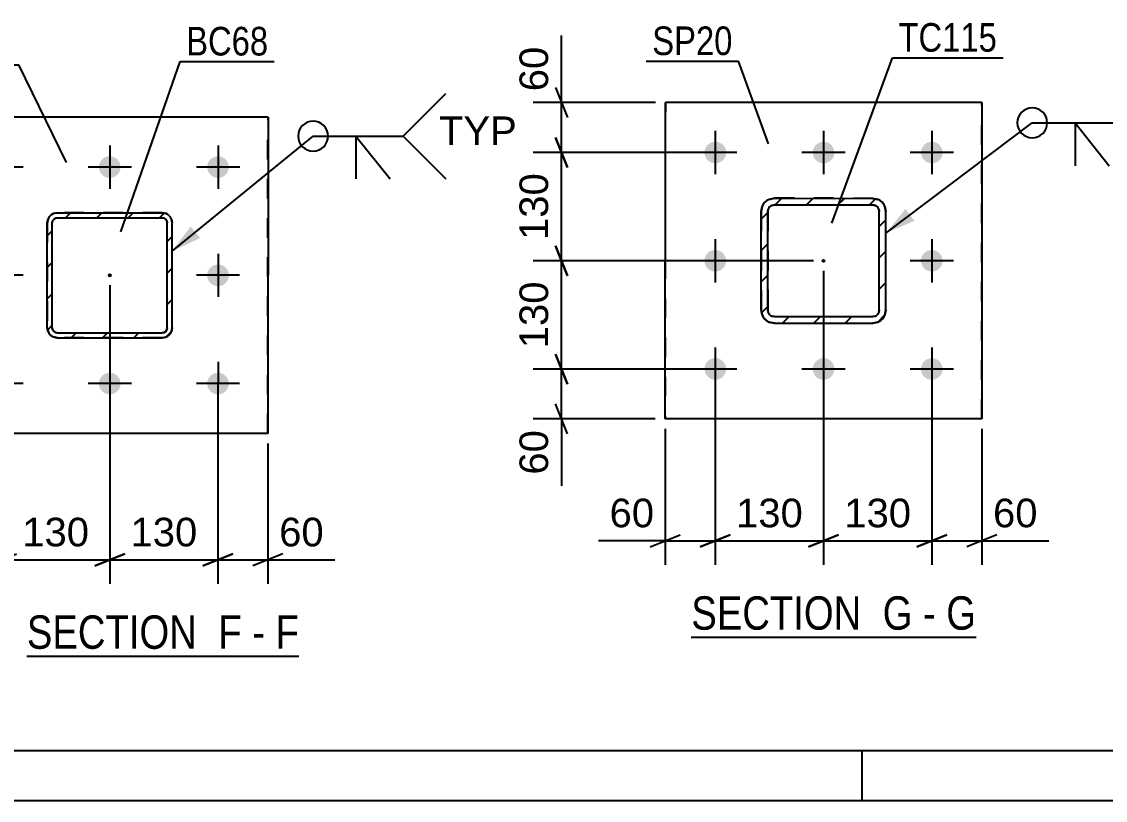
# Model space of a CAD drawing. Header units: millimetres. Extents: x -135 to 706, y -238 to 356.
# Drawn here: x -7.8 to 100.7, y -238.4 to -160.5 of the extents above; entities that cross this region are included whole.
import ezdxf

# ---------------------------------------------------------------- set-up
doc = ezdxf.new("R2010")
doc.units = ezdxf.units.MM
doc.linetypes.add('DXK_LINE_DOT2', pattern=[3.9198, 1.9599, -1.9599])
doc.linetypes.add('DXK_LINE_DOT3', pattern=[5.9187, 2.979, -0.9799, 0.9799, -0.9799])
doc.styles.add('Arial', font='ARIAL.TTF', dxfattribs={"height": 0.2})
doc.styles.add('Arial Narrow', font='ARIALN.TTF', dxfattribs={"height": 0.2})

# ---------------------------------------------------------------- blocks, each defined once
blk = doc.blocks.new('Unknown-284933639-18 - 4274')
at = {"color": 6, "linetype": 'Continuous'}
blk.add_line((-7.25, -223.97), (19.97, -223.97), dxfattribs=at)
at = {"color": 0, "linetype": 'Continuous'}
for points in [[(10.86, -223.22), (10.86, -219.72), (-7.25, -219.72), (-7.25, -223.22)], [(14.25, -223.22), (14.25, -219.72), (11.91, -219.72), (11.91, -223.22)], [(16.58, -223.22), (16.58, -219.72), (15.3, -219.72), (15.3, -223.22)], [(19.97, -223.22), (19.97, -219.72), (17.63, -219.72), (17.63, -223.22)]]:
    blk.add_wipeout(points, dxfattribs=at)
at = {"color": 7, "linetype": 'Continuous', "style": 'Arial Narrow'}
for s, p in [('SECTION ', (-7.25, -223.22)), ('F', (11.91, -223.22)), ('F', (17.63, -223.22)), ('-', (15.3, -223.22))]:
    blk.add_text(s, height=3.34, dxfattribs=at).set_placement(p)
blk = doc.blocks.new('Unknown-284933639-1134')
at = {"color": 5, "linetype": 'Continuous'}
for p, q in [((-129.66, -233.39), (701.34, -233.39)), ((76.34, -238.39), (76.34, -233.39)), ((-134.66, -238.39), (706.34, -238.39))]:
    blk.add_line(p, q, dxfattribs=at)
blk = doc.blocks.new('Unknown-284933639-19 - 4461')
at = {"color": 6, "linetype": 'Continuous'}
blk.add_line((59.24, -222.06), (87.74, -222.06), dxfattribs=at)
at = {"color": 0, "linetype": 'Continuous'}
for points in [[(77.34, -221.31), (77.34, -217.81), (59.24, -217.81), (59.24, -221.31)], [(81.38, -221.31), (81.38, -217.81), (78.39, -217.81), (78.39, -221.31)], [(83.7, -221.31), (83.7, -217.81), (82.43, -217.81), (82.43, -221.31)], [(87.74, -221.31), (87.74, -217.81), (84.75, -217.81), (84.75, -221.31)]]:
    blk.add_wipeout(points, dxfattribs=at)
at = {"color": 7, "linetype": 'Continuous', "style": 'Arial Narrow'}
for s, p in [('SECTION ', (59.24, -221.31)), ('G', (78.39, -221.31)), ('G', (84.75, -221.31)), ('-', (82.43, -221.31))]:
    blk.add_text(s, height=3.34, dxfattribs=at).set_placement(p)
blk = doc.blocks.new('Bolt-284933639-4282 - 4274')
at = {"linetype": 'Continuous'}
for points in [[(-10.87, -175), (-10.85, -174.77), (-10.77, -174.56), (-10.66, -174.36), (-10.5, -174.19), (-10.32, -174.06), (-10.11, -173.97), (-9.89, -173.93), (-9.66, -173.93), (-9.44, -173.98), (-9.24, -174.07), (-9.06, -174.21), (-8.91, -174.38), (-8.79, -174.58), (-8.73, -174.79), (-8.7, -175.02), (-8.73, -175.24), (-8.8, -175.46), (-8.92, -175.65), (-9.07, -175.82), (-9.26, -175.95), (-9.46, -176.04), (-9.69, -176.08), (-9.91, -176.08), (-10.13, -176.03), (-10.34, -175.94), (-10.52, -175.8), (-10.67, -175.63), (-10.78, -175.44), (-10.85, -175.22)], [(-0.04, -175), (-0.01, -174.77), (0.06, -174.56), (0.18, -174.36), (0.33, -174.2), (0.51, -174.06), (0.72, -173.97), (0.94, -173.93), (1.17, -173.93), (1.39, -173.98), (1.6, -174.08), (1.78, -174.21), (1.93, -174.38), (2.04, -174.58), (2.11, -174.79), (2.13, -175.02), (2.1, -175.24), (2.03, -175.46), (1.92, -175.65), (1.76, -175.82), (1.58, -175.95), (1.37, -176.04), (1.15, -176.09), (0.92, -176.08), (0.7, -176.04), (0.49, -175.94), (0.31, -175.81), (0.16, -175.64), (0.05, -175.44), (-0.02, -175.22)], [(10.8, -175), (10.82, -174.77), (10.89, -174.56), (11.01, -174.36), (11.16, -174.2), (11.35, -174.07), (11.55, -173.98), (11.78, -173.93), (12, -173.93), (12.22, -173.98), (12.43, -174.08), (12.61, -174.21), (12.76, -174.38), (12.87, -174.58), (12.94, -174.8), (12.96, -175.02), (12.94, -175.25), (12.86, -175.46), (12.75, -175.66), (12.6, -175.82), (12.41, -175.95), (12.2, -176.04), (11.98, -176.09), (11.75, -176.09), (11.53, -176.04), (11.33, -175.94), (11.15, -175.81), (11, -175.64), (10.88, -175.44), (10.82, -175.22)], [(-10.87, -185.83), (-10.85, -185.6), (-10.78, -185.39), (-10.66, -185.19), (-10.51, -185.03), (-10.32, -184.9), (-10.11, -184.81), (-9.89, -184.76), (-9.67, -184.76), (-9.44, -184.81), (-9.24, -184.91), (-9.06, -185.04), (-8.91, -185.21), (-8.8, -185.41), (-8.73, -185.63), (-8.71, -185.85), (-8.73, -186.08), (-8.8, -186.29), (-8.92, -186.49), (-9.07, -186.65), (-9.26, -186.78), (-9.47, -186.87), (-9.69, -186.92), (-9.91, -186.92), (-10.14, -186.87), (-10.34, -186.77), (-10.52, -186.64), (-10.67, -186.47), (-10.78, -186.27), (-10.85, -186.05)], [(10.79, -185.83), (10.82, -185.61), (10.89, -185.39), (11.01, -185.2), (11.16, -185.03), (11.34, -184.9), (11.55, -184.81), (11.77, -184.77), (12, -184.77), (12.22, -184.82), (12.43, -184.91), (12.61, -185.05), (12.76, -185.22), (12.87, -185.41), (12.94, -185.63), (12.96, -185.85), (12.93, -186.08), (12.86, -186.29), (12.75, -186.49), (12.59, -186.66), (12.41, -186.79), (12.2, -186.88), (11.98, -186.92), (11.75, -186.92), (11.53, -186.87), (11.33, -186.78), (11.14, -186.64), (10.99, -186.47), (10.88, -186.27), (10.81, -186.06)], [(-10.88, -196.66), (-10.85, -196.44), (-10.78, -196.22), (-10.66, -196.03), (-10.51, -195.86), (-10.32, -195.73), (-10.12, -195.64), (-9.89, -195.59), (-9.67, -195.6), (-9.45, -195.65), (-9.24, -195.74), (-9.06, -195.88), (-8.91, -196.05), (-8.8, -196.24), (-8.73, -196.46), (-8.71, -196.68), (-8.73, -196.91), (-8.81, -197.12), (-8.92, -197.32), (-9.08, -197.49), (-9.26, -197.62), (-9.47, -197.71), (-9.69, -197.75), (-9.92, -197.75), (-10.14, -197.7), (-10.34, -197.61), (-10.52, -197.47), (-10.67, -197.3), (-10.79, -197.1), (-10.85, -196.89)], [(-0.04, -196.66), (-0.02, -196.44), (0.06, -196.22), (0.17, -196.03), (0.32, -195.86), (0.51, -195.73), (0.72, -195.64), (0.94, -195.6), (1.17, -195.6), (1.39, -195.65), (1.59, -195.74), (1.77, -195.88), (1.92, -196.05), (2.04, -196.24), (2.1, -196.46), (2.12, -196.69), (2.1, -196.91), (2.03, -197.13), (1.91, -197.32), (1.76, -197.49), (1.57, -197.62), (1.37, -197.71), (1.14, -197.75), (0.92, -197.75), (0.7, -197.7), (0.49, -197.61), (0.31, -197.47), (0.16, -197.3), (0.05, -197.11), (-0.02, -196.89)], [(10.79, -196.67), (10.82, -196.44), (10.89, -196.23), (11, -196.03), (11.16, -195.86), (11.34, -195.73), (11.55, -195.64), (11.77, -195.6), (12, -195.6), (12.22, -195.65), (12.43, -195.74), (12.61, -195.88), (12.76, -196.05), (12.87, -196.25), (12.94, -196.46), (12.96, -196.69), (12.93, -196.91), (12.86, -197.13), (12.74, -197.32), (12.59, -197.49), (12.41, -197.62), (12.2, -197.71), (11.98, -197.76), (11.75, -197.75), (11.53, -197.7), (11.32, -197.61), (11.14, -197.47), (10.99, -197.3), (10.88, -197.11), (10.81, -196.89)]]:
    blk.add_hatch(color=1, dxfattribs=at).paths.add_polyline_path(points)
at = {"color": 1, "linetype": 'Continuous'}
for p, q in [((-9.79, -172.84), (-9.79, -177.17)), ((1.05, -172.84), (1.04, -177.17)), ((11.88, -172.84), (11.88, -177.18)), ((-7.62, -175.01), (-11.95, -175.01)), ((3.21, -175.01), (-1.12, -175.01)), ((14.05, -175.01), (9.71, -175.01)), ((-9.79, -183.67), (-9.79, -188.01)), ((11.88, -183.68), (11.88, -188.01)), ((-7.62, -185.84), (-11.96, -185.84)), ((14.04, -185.84), (9.71, -185.84)), ((-9.79, -194.51), (-9.79, -198.84)), ((1.04, -194.51), (1.04, -198.84)), ((11.88, -194.51), (11.87, -198.84)), ((-7.63, -196.67), (-11.96, -196.67)), ((3.21, -196.68), (-1.13, -196.67)), ((14.04, -196.68), (9.71, -196.68))]:
    blk.add_line(p, q, dxfattribs=at)
blk = doc.blocks.new('Part-284933639-4342 - 4274')
at = {"color": 2, "linetype": 'Continuous'}
for p, q in [((16.88, -170.01), (-14.79, -170.01)), ((-14.79, -201.67), (-14.79, -170.01)), ((16.88, -170.01), (16.87, -201.68)), ((16.88, -170.01), (16.88, -170.01)), ((16.87, -201.68), (-14.79, -201.67)), ((16.87, -201.68), (16.87, -201.68))]:
    blk.add_line(p, q, dxfattribs=at)
at = {"color": 7, "linetype": 'DXK_LINE_DOT2'}
for p, q in [((-14.79, -170.01), (-14.79, -201.67)), ((16.87, -201.68), (16.88, -170.01))]:
    blk.add_line(p, q, dxfattribs=at)
blk = doc.blocks.new('Part-284933639-4334 - 4274')
at = {"linetype": 'Continuous'}
h = blk.add_hatch(dxfattribs=at)
h.set_pattern_fill('', scale=0.7, style=0, pattern_type=0)
h.set_pattern_definition([(45, (6.6753, -192.0165), (-1.57154, 1.57154), [])])
h.paths.add_polyline_path([(6.29, -192.09), (6.68, -192.02), (7, -191.8), (7.22, -191.48), (7.29, -191.09), (7.29, -180.59), (7.22, -180.21), (7, -179.89), (6.68, -179.67), (6.29, -179.59), (-4.21, -179.59), (-4.59, -179.67), (-4.91, -179.88), (-5.13, -180.21), (-5.21, -180.59), (-5.21, -191.09), (-5.13, -191.47), (-4.91, -191.8), (-4.59, -192.01), (-4.21, -192.09)])
h.paths.add_polyline_path([(-4.21, -191.59), (-4.4, -191.55), (-4.56, -191.44), (-4.67, -191.28), (-4.71, -191.09), (-4.71, -180.59), (-4.67, -180.4), (-4.56, -180.24), (-4.4, -180.13), (-4.21, -180.09), (6.29, -180.09), (6.49, -180.13), (6.65, -180.24), (6.76, -180.4), (6.79, -180.59), (6.79, -191.09), (6.75, -191.28), (6.65, -191.45), (6.48, -191.55), (6.29, -191.59)])
blk.add_hatch(color=246, dxfattribs=at).paths.add_polyline_path([(1.04, -185.94, -1), (1.04, -185.74, -1)])
at = {"color": 7, "linetype": 'DXK_LINE_DOT2'}
for p, q in [((-4.59, -179.67), (-4.21, -179.59)), ((6.29, -179.59), (-4.21, -179.59)), ((6.29, -179.59), (6.68, -179.67)), ((-5.21, -180.59), (-5.13, -180.21)), ((-5.21, -180.59), (-5.21, -191.09)), ((-5.13, -180.21), (-5.13, -180.21)), ((-4.67, -180.4), (-4.71, -180.59)), ((-4.71, -191.09), (-4.71, -180.59)), ((-4.56, -180.24), (-4.67, -180.4)), ((-4.4, -180.13), (-4.56, -180.24)), ((-4.21, -180.09), (-4.4, -180.13)), ((-4.21, -180.09), (6.29, -180.09)), ((6.49, -180.13), (6.29, -180.09)), ((6.65, -180.24), (6.49, -180.13)), ((6.76, -180.4), (6.65, -180.24)), ((6.79, -180.59), (6.76, -180.4)), ((6.79, -191.09), (6.79, -180.59)), ((7.22, -180.21), (7.29, -180.59)), ((7.29, -191.09), (7.29, -180.59)), ((-5.13, -191.47), (-5.21, -191.09)), ((-5.21, -191.09), (-5.21, -191.09)), ((-4.71, -191.09), (-4.67, -191.28)), ((-4.67, -191.28), (-4.56, -191.44)), ((-4.56, -191.44), (-4.4, -191.55)), ((-4.4, -191.55), (-4.21, -191.59)), ((-4.21, -191.59), (6.29, -191.59)), ((6.29, -191.59), (6.48, -191.55)), ((6.48, -191.55), (6.65, -191.45)), ((6.65, -191.45), (6.75, -191.28)), ((6.75, -191.28), (6.79, -191.09)), ((7.29, -191.09), (7.22, -191.48)), ((-4.21, -192.09), (-4.59, -192.01)), ((6.29, -192.09), (-4.21, -192.09)), ((6.67, -192.02), (6.29, -192.09))]:
    blk.add_line(p, q, dxfattribs=at)
at = {"color": 2, "linetype": 'Continuous'}
for p, q in [((-4.21, -179.59), (-4.59, -179.67)), ((-4.21, -179.59), (-4.21, -179.59)), ((-4.21, -179.59), (6.29, -179.59)), ((6.29, -179.59), (6.29, -179.59)), ((6.68, -179.67), (6.29, -179.59)), ((-5.13, -180.21), (-5.21, -180.59)), ((-5.21, -180.59), (-5.21, -180.59)), ((-5.21, -191.09), (-5.21, -180.59)), ((-4.71, -180.59), (-4.67, -180.4)), ((-4.71, -180.59), (-4.71, -180.59)), ((-4.71, -191.09), (-4.71, -180.59)), ((-4.67, -180.4), (-4.56, -180.24)), ((-4.56, -180.24), (-4.4, -180.13)), ((-4.4, -180.13), (-4.21, -180.09)), ((-4.21, -180.09), (-4.21, -180.09)), ((-4.21, -180.09), (6.29, -180.09)), ((6.29, -180.09), (6.29, -180.09)), ((6.29, -180.09), (6.49, -180.13)), ((6.49, -180.13), (6.65, -180.24)), ((6.65, -180.24), (6.76, -180.4)), ((6.76, -180.4), (6.79, -180.59)), ((6.79, -180.59), (6.79, -180.59)), ((6.79, -191.09), (6.79, -180.59)), ((7.29, -180.59), (7.22, -180.21)), ((7.29, -180.59), (7.29, -180.59)), ((7.29, -191.09), (7.29, -180.59)), ((-5.21, -191.09), (-5.21, -191.09)), ((-5.21, -191.09), (-5.13, -191.47)), ((-4.71, -191.09), (-4.71, -191.09)), ((-4.67, -191.28), (-4.71, -191.09)), ((-4.56, -191.44), (-4.67, -191.28)), ((-4.4, -191.55), (-4.56, -191.44)), ((-4.21, -191.59), (-4.4, -191.55)), ((-4.21, -191.59), (-4.21, -191.59)), ((-4.21, -191.59), (6.29, -191.59)), ((6.48, -191.55), (6.29, -191.59)), ((6.29, -191.59), (6.29, -191.59)), ((6.65, -191.45), (6.48, -191.55)), ((6.75, -191.28), (6.65, -191.45)), ((6.79, -191.09), (6.75, -191.28)), ((6.79, -191.09), (6.79, -191.09)), ((7.22, -191.48), (7.29, -191.09)), ((7.29, -191.09), (7.29, -191.09)), ((-4.59, -192.01), (-4.21, -192.09)), ((-4.21, -192.09), (-4.21, -192.09)), ((-4.21, -192.09), (6.29, -192.09)), ((6.29, -192.09), (6.68, -192.02)), ((6.29, -192.09), (6.29, -192.09))]:
    blk.add_line(p, q, dxfattribs=at)
at = {"color": 7, "linetype": 'DXK_LINE_DOT3'}
blk.add_line((1.04, -185.84), (1.04, -185.84), dxfattribs=at)
at = {"color": 246, "linetype": 'DXK_LINE_DOT2'}
blk.add_line((1.04, -185.84), (1.04, -185.84), dxfattribs=at)
at = {"color": 246, "linetype": 'Continuous'}
blk.add_circle((1.04, -185.84), 0.1, dxfattribs=at)
at = {"color": 7, "linetype": 'DXK_LINE_DOT2'}
for centre, start, end in [((-4.21, -180.59), 112.49, 157.49), ((6.29, -180.59), 22.49, 67.49), ((-4.21, -191.09), 202.49, 247.49), ((6.29, -191.09), 292.49, 337.49)]:
    blk.add_arc(centre, 1, start, end, dxfattribs=at)
at = {"color": 2, "linetype": 'Continuous'}
for centre, start, end in [((-4.21, -180.59), 112.49, 157.49), ((6.29, -180.59), 22.49, 67.49), ((-4.21, -191.09), 202.49, 247.49), ((6.29, -191.09), 292.49, 337.49)]:
    blk.add_arc(centre, 1, start, end, dxfattribs=at)
blk = doc.blocks.new('Part-284933639-4520 - 4461')
at = {"color": 2, "linetype": 'Continuous'}
for p, q in [((56.63, -200.22), (56.64, -168.55)), ((88.31, -168.55), (56.64, -168.55)), ((56.64, -168.55), (56.64, -168.55)), ((88.31, -168.55), (88.3, -200.22)), ((88.31, -168.55), (88.31, -168.55)), ((88.3, -200.22), (56.63, -200.22)), ((56.63, -200.22), (56.63, -200.22)), ((88.3, -200.22), (88.3, -200.22))]:
    blk.add_line(p, q, dxfattribs=at)
at = {"color": 7, "linetype": 'DXK_LINE_DOT2'}
for p, q in [((56.64, -168.55), (56.63, -200.22)), ((88.31, -168.55), (56.64, -168.55)), ((88.3, -200.22), (88.31, -168.55)), ((88.3, -200.22), (56.63, -200.22))]:
    blk.add_line(p, q, dxfattribs=at)
blk = doc.blocks.new('Bolt-284933639-4472 - 4461')
at = {"linetype": 'Continuous'}
for points in [[(61.06, -172.64), (61.26, -172.54), (61.48, -172.48), (61.7, -172.47), (61.93, -172.51), (62.14, -172.59), (62.33, -172.71), (62.49, -172.87), (62.61, -173.07), (62.69, -173.28), (62.72, -173.5), (62.71, -173.73), (62.65, -173.95), (62.54, -174.15), (62.4, -174.32), (62.22, -174.46), (62.02, -174.56), (61.8, -174.62), (61.57, -174.63), (61.35, -174.59), (61.14, -174.51), (60.95, -174.39), (60.79, -174.22), (60.67, -174.03), (60.59, -173.82), (60.56, -173.6), (60.57, -173.37), (60.63, -173.15), (60.73, -172.95), (60.88, -172.78)], [(71.89, -172.64), (72.09, -172.54), (72.31, -172.48), (72.54, -172.47), (72.76, -172.51), (72.97, -172.59), (73.16, -172.71), (73.32, -172.88), (73.44, -173.07), (73.52, -173.28), (73.55, -173.5), (73.54, -173.73), (73.48, -173.95), (73.38, -174.15), (73.23, -174.32), (73.05, -174.46), (72.85, -174.57), (72.63, -174.62), (72.41, -174.63), (72.18, -174.6), (71.97, -174.51), (71.78, -174.39), (71.62, -174.23), (71.5, -174.04), (71.42, -173.82), (71.39, -173.6), (71.4, -173.37), (71.46, -173.16), (71.57, -172.95), (71.71, -172.78)], [(82.72, -172.64), (82.92, -172.54), (83.14, -172.48), (83.37, -172.47), (83.59, -172.51), (83.8, -172.59), (83.99, -172.72), (84.15, -172.88), (84.27, -173.07), (84.35, -173.28), (84.39, -173.5), (84.37, -173.73), (84.31, -173.95), (84.21, -174.15), (84.07, -174.33), (83.89, -174.47), (83.69, -174.57), (83.47, -174.62), (83.24, -174.63), (83.02, -174.6), (82.81, -174.51), (82.62, -174.39), (82.46, -174.23), (82.34, -174.04), (82.26, -173.83), (82.22, -173.6), (82.24, -173.38), (82.3, -173.16), (82.4, -172.96), (82.55, -172.78)], [(61.05, -183.47), (61.26, -183.37), (61.48, -183.31), (61.7, -183.3), (61.93, -183.34), (62.14, -183.42), (62.32, -183.55), (62.48, -183.71), (62.61, -183.9), (62.69, -184.11), (62.72, -184.33), (62.71, -184.56), (62.65, -184.78), (62.54, -184.98), (62.4, -185.15), (62.22, -185.3), (62.02, -185.4), (61.8, -185.45), (61.57, -185.46), (61.35, -185.43), (61.14, -185.34), (60.95, -185.22), (60.79, -185.06), (60.67, -184.87), (60.59, -184.66), (60.55, -184.43), (60.57, -184.21), (60.63, -183.99), (60.73, -183.79), (60.88, -183.61)], [(82.72, -183.47), (82.92, -183.37), (83.14, -183.32), (83.37, -183.31), (83.59, -183.34), (83.8, -183.43), (83.99, -183.55), (84.15, -183.71), (84.27, -183.9), (84.35, -184.11), (84.39, -184.34), (84.37, -184.56), (84.31, -184.78), (84.21, -184.98), (84.06, -185.16), (83.89, -185.3), (83.68, -185.4), (83.46, -185.46), (83.24, -185.47), (83.01, -185.43), (82.8, -185.35), (82.62, -185.22), (82.46, -185.06), (82.33, -184.87), (82.25, -184.66), (82.22, -184.44), (82.23, -184.21), (82.29, -183.99), (82.4, -183.79), (82.54, -183.61)], [(61.05, -194.3), (61.25, -194.2), (61.47, -194.14), (61.7, -194.13), (61.92, -194.17), (62.13, -194.25), (62.32, -194.38), (62.48, -194.54), (62.6, -194.73), (62.68, -194.94), (62.72, -195.17), (62.7, -195.39), (62.64, -195.61), (62.54, -195.81), (62.39, -195.99), (62.22, -196.13), (62.02, -196.23), (61.8, -196.29), (61.57, -196.3), (61.35, -196.26), (61.14, -196.18), (60.95, -196.05), (60.79, -195.89), (60.67, -195.7), (60.59, -195.49), (60.55, -195.26), (60.57, -195.04), (60.63, -194.82), (60.73, -194.62), (60.87, -194.44)], [(71.89, -194.3), (72.09, -194.2), (72.31, -194.15), (72.53, -194.14), (72.76, -194.17), (72.97, -194.26), (73.16, -194.38), (73.32, -194.54), (73.44, -194.73), (73.52, -194.95), (73.55, -195.17), (73.54, -195.4), (73.48, -195.61), (73.37, -195.82), (73.23, -195.99), (73.05, -196.13), (72.85, -196.23), (72.63, -196.29), (72.4, -196.3), (72.18, -196.26), (71.97, -196.18), (71.78, -196.05), (71.62, -195.89), (71.5, -195.7), (71.42, -195.49), (71.39, -195.27), (71.4, -195.04), (71.46, -194.82), (71.56, -194.62), (71.71, -194.45)], [(82.72, -194.31), (82.92, -194.21), (83.14, -194.15), (83.37, -194.14), (83.59, -194.18), (83.8, -194.26), (83.99, -194.38), (84.15, -194.54), (84.27, -194.74), (84.35, -194.95), (84.38, -195.17), (84.37, -195.4), (84.31, -195.62), (84.21, -195.82), (84.06, -195.99), (83.88, -196.13), (83.68, -196.23), (83.46, -196.29), (83.24, -196.3), (83.01, -196.26), (82.8, -196.18), (82.61, -196.06), (82.45, -195.9), (82.33, -195.7), (82.25, -195.49), (82.22, -195.27), (82.23, -195.04), (82.29, -194.82), (82.4, -194.62), (82.54, -194.45)]]:
    blk.add_hatch(color=1, dxfattribs=at).paths.add_polyline_path(points)
at = {"color": 1, "linetype": 'Continuous'}
for p, q in [((61.64, -171.38), (61.64, -175.72)), ((72.47, -171.38), (72.47, -175.72)), ((83.31, -171.39), (83.3, -175.72)), ((63.81, -173.55), (59.47, -173.55)), ((74.64, -173.55), (70.31, -173.55)), ((85.47, -173.55), (81.14, -173.55)), ((61.64, -182.22), (61.64, -186.55)), ((83.3, -182.22), (83.3, -186.55)), ((63.8, -184.38), (59.47, -184.38)), ((85.47, -184.39), (81.14, -184.39)), ((61.64, -193.05), (61.63, -197.38)), ((72.47, -193.05), (72.47, -197.38)), ((83.3, -193.05), (83.3, -197.39)), ((63.8, -195.22), (59.47, -195.22)), ((74.63, -195.22), (70.3, -195.22)), ((85.47, -195.22), (81.13, -195.22))]:
    blk.add_line(p, q, dxfattribs=at)
blk = doc.blocks.new('Part-284933639-4526 - 4461')
at = {"linetype": 'Continuous'}
h = blk.add_hatch(dxfattribs=at)
h.set_pattern_fill('', scale=0.7, style=0, pattern_type=0)
h.set_pattern_definition([(45, (77.8962, -190.5347), (-1.57154, 1.57154), [])])
h.paths.add_polyline_path([(77.39, -190.64), (77.9, -190.53), (78.33, -190.25), (78.62, -189.81), (78.72, -189.3), (78.72, -179.47), (78.62, -178.96), (78.33, -178.53), (77.9, -178.24), (77.39, -178.14), (67.55, -178.13), (67.04, -178.24), (66.61, -178.52), (66.32, -178.96), (66.22, -179.47), (66.22, -189.3), (66.32, -189.81), (66.61, -190.24), (67.04, -190.53), (67.55, -190.63)])
h.paths.add_polyline_path([(67.55, -189.97), (67.3, -189.92), (67.08, -189.77), (66.94, -189.56), (66.89, -189.3), (66.89, -179.47), (66.94, -179.21), (67.08, -179), (67.3, -178.85), (67.55, -178.8), (77.39, -178.8), (77.64, -178.85), (77.86, -179), (78, -179.21), (78.05, -179.47), (78.05, -189.3), (78, -189.56), (77.86, -189.77), (77.64, -189.92), (77.39, -189.97)])
blk.add_hatch(color=246, dxfattribs=at).paths.add_polyline_path([(72.47, -184.48, -1), (72.47, -184.28, -1)])
at = {"color": 7, "linetype": 'DXK_LINE_DOT2'}
for p, q in [((67.04, -178.24), (67.55, -178.13)), ((67.55, -178.8), (67.3, -178.85)), ((77.39, -178.14), (67.55, -178.13)), ((67.55, -178.13), (67.55, -178.13)), ((67.55, -178.8), (77.39, -178.8)), ((67.55, -178.8), (67.55, -178.8)), ((77.39, -178.14), (77.9, -178.24)), ((77.64, -178.85), (77.39, -178.8)), ((66.22, -179.47), (66.32, -178.96)), ((66.22, -179.47), (66.22, -189.3)), ((66.32, -178.96), (66.32, -178.96)), ((66.94, -179.21), (66.89, -179.47)), ((66.89, -179.47), (66.89, -189.3)), ((66.94, -179.21), (66.94, -179.21)), ((78.05, -179.47), (78, -179.21)), ((78.05, -189.3), (78.05, -179.47)), ((78.62, -178.96), (78.72, -179.47)), ((78.72, -189.3), (78.72, -179.47)), ((66.32, -189.81), (66.22, -189.3)), ((66.89, -189.3), (66.94, -189.56)), ((78, -189.56), (78.05, -189.3)), ((78.72, -189.3), (78.62, -189.81)), ((67.55, -190.63), (67.04, -190.53)), ((67.3, -189.92), (67.55, -189.97)), ((67.55, -189.97), (77.39, -189.97)), ((67.55, -190.63), (77.39, -190.64)), ((77.39, -189.97), (77.64, -189.92)), ((77.9, -190.53), (77.39, -190.64))]:
    blk.add_line(p, q, dxfattribs=at)
at = {"color": 2, "linetype": 'Continuous'}
for p, q in [((67.55, -178.13), (67.04, -178.24)), ((67.3, -178.85), (67.55, -178.8)), ((67.55, -178.13), (67.55, -178.13)), ((67.55, -178.13), (77.39, -178.14)), ((67.55, -178.8), (67.55, -178.8)), ((67.55, -178.8), (77.39, -178.8)), ((77.39, -178.14), (77.39, -178.14)), ((77.9, -178.24), (77.39, -178.14)), ((77.39, -178.8), (77.39, -178.8)), ((77.39, -178.8), (77.64, -178.85)), ((66.32, -178.96), (66.22, -179.47)), ((66.22, -179.47), (66.22, -179.47)), ((66.22, -189.3), (66.22, -179.47)), ((66.32, -178.96), (66.32, -178.96)), ((66.89, -179.47), (66.94, -179.21)), ((66.89, -179.47), (66.89, -179.47)), ((66.89, -189.3), (66.89, -179.47)), ((78, -179.21), (78.05, -179.47)), ((78.05, -179.47), (78.05, -179.47)), ((78.05, -189.3), (78.05, -179.47)), ((78.72, -179.47), (78.62, -178.96)), ((78.72, -179.47), (78.72, -179.47)), ((78.72, -189.3), (78.72, -179.47)), ((66.22, -189.3), (66.22, -189.3)), ((66.22, -189.3), (66.32, -189.81)), ((66.89, -189.3), (66.89, -189.3)), ((66.94, -189.56), (66.89, -189.3)), ((78.05, -189.3), (78, -189.56)), ((78, -189.56), (78, -189.56)), ((78.05, -189.3), (78.05, -189.3)), ((78.62, -189.81), (78.72, -189.3)), ((78.72, -189.3), (78.72, -189.3)), ((67.04, -190.53), (67.55, -190.63)), ((67.55, -189.97), (67.3, -189.92)), ((67.55, -189.97), (67.55, -189.97)), ((67.55, -189.97), (77.39, -189.97)), ((67.55, -190.63), (67.55, -190.63)), ((67.55, -190.63), (77.39, -190.64)), ((77.64, -189.92), (77.39, -189.97)), ((77.39, -189.97), (77.39, -189.97)), ((77.39, -190.64), (77.9, -190.53)), ((77.39, -190.64), (77.39, -190.64))]:
    blk.add_line(p, q, dxfattribs=at)
at = {"color": 7, "linetype": 'DXK_LINE_DOT3'}
blk.add_line((72.47, -184.38), (72.47, -184.39), dxfattribs=at)
at = {"color": 246, "linetype": 'DXK_LINE_DOT2'}
blk.add_line((72.47, -184.38), (72.47, -184.39), dxfattribs=at)
at = {"color": 246, "linetype": 'Continuous'}
blk.add_circle((72.47, -184.38), 0.1, dxfattribs=at)
at = {"color": 2, "linetype": 'Continuous'}
for centre, radius, start, end in [((67.55, -179.47), 1.33, 112.49, 157.49), ((67.55, -179.47), 0.667, 112.49, 157.49), ((77.39, -179.47), 0.667, 22.49, 67.49), ((77.39, -179.47), 1.33, 22.49, 67.49), ((67.55, -189.3), 0.667, 202.49, 247.49), ((77.39, -189.3), 0.667, 292.49, 337.49), ((67.55, -189.3), 1.33, 202.49, 247.49), ((77.39, -189.3), 1.33, 292.49, 337.49)]:
    blk.add_arc(centre, radius, start, end, dxfattribs=at)
at = {"color": 7, "linetype": 'DXK_LINE_DOT2'}
for centre, radius, start, end in [((77.39, -179.47), 0.667, 22.49, 67.49), ((77.39, -179.47), 1.33, 22.49, 67.49), ((67.55, -189.3), 0.667, 202.49, 247.49), ((77.39, -189.3), 0.667, 292.49, 337.49), ((67.55, -189.3), 1.33, 202.49, 247.49), ((77.39, -189.3), 1.33, 292.49, 337.49)]:
    blk.add_arc(centre, radius, start, end, dxfattribs=at)
blk = doc.blocks.new('StraightDimension-284933639-16524 - 4274')
at = {"color": 7, "linetype": 'Continuous'}
for p, q in [((11.87, -197.68), (11.87, -216.72)), ((16.87, -202.68), (16.87, -216.72)), ((10.37, -214.92), (13.37, -213.72)), ((11.87, -214.32), (16.87, -214.32)), ((18.37, -213.72), (15.37, -214.92)), ((16.87, -214.32), (23.57, -214.32)), ((16.87, -214.32), (23.57, -214.32))]:
    blk.add_line(p, q, dxfattribs=at)
at = {"color": 0}
blk.add_wipeout([(23.05, -213.57), (23.05, -209.37), (17.4, -209.37), (17.4, -213.57)], dxfattribs=at)
at = {"color": 3, "style": 'Arial'}
blk.add_text('60', height=2.865, dxfattribs=at).set_placement((18, -212.97))
blk = doc.blocks.new('StraightDimension-284933639-16525 - 4274')
at = {"color": 7, "linetype": 'Continuous'}
for p, q in [((1.04, -186.84), (1.04, -216.72)), ((11.87, -197.68), (11.87, -216.72)), ((-0.46, -214.92), (2.54, -213.72)), ((1.04, -214.32), (11.87, -214.32)), ((13.37, -213.72), (10.37, -214.92))]:
    blk.add_line(p, q, dxfattribs=at)
at = {"color": 0}
blk.add_wipeout([(10.39, -213.57), (10.39, -209.37), (2.52, -209.37), (2.52, -213.57)], dxfattribs=at)
at = {"color": 3, "style": 'Arial'}
blk.add_text('130', height=2.865, dxfattribs=at).set_placement((3.12, -212.97))
blk = doc.blocks.new('StraightDimension-284933639-16526 - 4274')
at = {"color": 7, "linetype": 'Continuous'}
for p, q in [((1.04, -186.84), (1.04, -216.72)), ((-9.79, -197.67), (-9.79, -216.72)), ((-11.29, -214.92), (-8.29, -213.72)), ((-9.79, -214.32), (1.04, -214.32)), ((2.54, -213.72), (-0.46, -214.92))]:
    blk.add_line(p, q, dxfattribs=at)
at = {"color": 0}
blk.add_wipeout([(-0.44, -213.57), (-0.44, -209.37), (-8.31, -209.37), (-8.31, -213.57)], dxfattribs=at)
at = {"color": 3, "style": 'Arial'}
blk.add_text('130', height=2.865, dxfattribs=at).set_placement((-7.71, -212.97))
blk = doc.blocks.new('StraightDimension-284933639-4618 - 4461')
at = {"color": 7, "linetype": 'Continuous'}
for p, q in [((72.47, -185.38), (72.47, -214.81)), ((83.3, -196.22), (83.3, -214.81)), ((70.97, -213.01), (73.97, -211.81)), ((72.47, -212.41), (83.3, -212.41)), ((84.8, -211.81), (81.8, -213.01))]:
    blk.add_line(p, q, dxfattribs=at)
at = {"color": 0}
blk.add_wipeout([(81.82, -211.66), (81.82, -207.46), (73.95, -207.46), (73.95, -211.66)], dxfattribs=at)
at = {"color": 3, "style": 'Arial'}
blk.add_text('130', height=2.865, dxfattribs=at).set_placement((74.55, -211.06))
blk = doc.blocks.new('StraightDimension-284933639-4569 - 4461')
at = {"color": 7, "linetype": 'Continuous'}
for p, q in [((46.26, -168.55), (46.26, -161.85)), ((46.26, -168.55), (46.26, -161.85)), ((45.66, -167.05), (46.86, -170.05)), ((55.64, -168.55), (43.41, -168.55)), ((46.26, -173.55), (46.26, -168.55)), ((46.86, -175.05), (45.66, -172.05)), ((60.64, -173.55), (43.41, -173.55))]:
    blk.add_line(p, q, dxfattribs=at)
at = {"color": 0}
blk.add_wipeout([(45.51, -162.38), (41.31, -162.38), (41.31, -168.02), (45.51, -168.02)], dxfattribs=at)
at = {"color": 3, "style": 'Arial'}
blk.add_text('60', height=2.865, rotation=90.0002, dxfattribs=at).set_placement((44.91, -167.42))
blk = doc.blocks.new('StraightDimension-284933639-4579 - 4461')
at = {"color": 7, "linetype": 'Continuous'}
for p, q in [((45.66, -172.05), (46.86, -175.05)), ((60.64, -173.55), (43.41, -173.55)), ((46.26, -184.39), (46.26, -173.55)), ((46.86, -185.89), (45.66, -182.89)), ((71.47, -184.39), (43.41, -184.39))]:
    blk.add_line(p, q, dxfattribs=at)
at = {"color": 0}
blk.add_wipeout([(45.51, -175.03), (41.31, -175.03), (41.31, -182.9), (45.51, -182.9)], dxfattribs=at)
at = {"color": 3, "style": 'Arial'}
blk.add_text('130', height=2.865, rotation=90.0002, dxfattribs=at).set_placement((44.91, -182.3))
blk = doc.blocks.new('StraightDimension-284933639-4588 - 4461')
at = {"color": 7, "linetype": 'Continuous'}
for p, q in [((45.66, -182.89), (46.86, -185.89)), ((71.47, -184.39), (43.41, -184.39)), ((46.26, -195.22), (46.26, -184.39)), ((46.86, -196.72), (45.66, -193.72)), ((60.63, -195.22), (43.41, -195.22))]:
    blk.add_line(p, q, dxfattribs=at)
at = {"color": 0}
blk.add_wipeout([(45.51, -185.87), (41.31, -185.87), (41.31, -193.74), (45.51, -193.74)], dxfattribs=at)
at = {"color": 3, "style": 'Arial'}
blk.add_text('130', height=2.865, rotation=90.0002, dxfattribs=at).set_placement((44.91, -193.14))
blk = doc.blocks.new('StraightDimension-284933639-4597 - 4461')
at = {"color": 7, "linetype": 'Continuous'}
for p, q in [((45.66, -193.72), (46.86, -196.72)), ((60.63, -195.22), (43.41, -195.22)), ((46.26, -200.22), (46.26, -195.22)), ((46.86, -201.72), (45.66, -198.72)), ((55.63, -200.22), (43.41, -200.22)), ((46.26, -200.22), (46.26, -206.91)), ((46.26, -200.22), (46.26, -206.91))]:
    blk.add_line(p, q, dxfattribs=at)
at = {"color": 0}
blk.add_wipeout([(45.51, -200.74), (41.31, -200.74), (41.31, -206.39), (45.51, -206.39)], dxfattribs=at)
at = {"color": 3, "style": 'Arial'}
blk.add_text('60', height=2.865, rotation=90.0002, dxfattribs=at).set_placement((44.91, -205.79))
blk = doc.blocks.new('StraightDimension-284933639-4608 - 4461')
at = {"color": 7, "linetype": 'Continuous'}
for p, q in [((83.3, -196.22), (83.3, -214.81)), ((88.3, -201.22), (88.3, -214.81)), ((81.8, -213.01), (84.8, -211.81)), ((83.3, -212.41), (88.3, -212.41)), ((89.8, -211.81), (86.8, -213.01)), ((88.3, -212.41), (95, -212.41)), ((88.3, -212.41), (95, -212.41))]:
    blk.add_line(p, q, dxfattribs=at)
at = {"color": 0}
blk.add_wipeout([(94.47, -211.66), (94.47, -207.46), (88.83, -207.46), (88.83, -211.66)], dxfattribs=at)
at = {"color": 3, "style": 'Arial'}
blk.add_text('60', height=2.865, dxfattribs=at).set_placement((89.43, -211.06))
blk = doc.blocks.new('StraightDimension-284933639-4626 - 4461')
at = {"color": 7, "linetype": 'Continuous'}
for p, q in [((72.47, -185.38), (72.47, -214.81)), ((61.63, -196.22), (61.63, -214.81)), ((60.13, -213.01), (63.13, -211.81)), ((61.63, -212.41), (72.47, -212.41)), ((73.97, -211.81), (70.97, -213.01))]:
    blk.add_line(p, q, dxfattribs=at)
at = {"color": 0}
blk.add_wipeout([(70.99, -211.66), (70.99, -207.46), (63.12, -207.46), (63.12, -211.66)], dxfattribs=at)
at = {"color": 3, "style": 'Arial'}
blk.add_text('130', height=2.865, dxfattribs=at).set_placement((63.72, -211.06))
blk = doc.blocks.new('StraightDimension-284933639-4634 - 4461')
at = {"color": 7, "linetype": 'Continuous'}
for p, q in [((61.63, -196.22), (61.63, -214.81)), ((56.63, -201.22), (56.63, -214.81)), ((56.63, -212.41), (49.94, -212.41)), ((56.63, -212.41), (49.94, -212.41)), ((55.13, -213.01), (58.13, -211.81)), ((56.63, -212.41), (61.63, -212.41)), ((63.13, -211.81), (60.13, -213.01))]:
    blk.add_line(p, q, dxfattribs=at)
at = {"color": 0}
blk.add_wipeout([(56.11, -211.66), (56.11, -207.46), (50.46, -207.46), (50.46, -211.66)], dxfattribs=at)
at = {"color": 3, "style": 'Arial'}
blk.add_text('60', height=2.865, dxfattribs=at).set_placement((51.06, -211.06))
blk = doc.blocks.new('Mark-284933639-4338 - 4274')
at = {"color": 30, "linetype": 'Continuous'}
for p in [(-17.28, -164.79), (-3.28, -174.56)]:
    blk.add_line(p, (-8.04, -164.79), dxfattribs=at)
at = {"color": 0}
blk.add_wipeout([(-8.64, -164.19), (-8.64, -161.19), (-16.68, -161.19), (-16.68, -164.19)], dxfattribs=at)
blk.add_wipeout([(-8.64, -164.19), (-8.64, -161.19), (-16.68, -161.19), (-16.68, -164.19)], dxfattribs=at)
at = {"color": 3, "style": 'Arial Narrow'}
blk.add_text('SP20', height=2.863, dxfattribs=at).set_placement((-16.68, -164.19))
blk = doc.blocks.new('Mark-284933639-4330 - 4274')
at = {"color": 30, "linetype": 'Continuous'}
for p, q in [((2.14, -181.48), (8.09, -164.44)), ((8.09, -164.44), (17.51, -164.44))]:
    blk.add_line(p, q, dxfattribs=at)
at = {"color": 0}
blk.add_wipeout([(16.91, -163.84), (16.91, -160.84), (8.69, -160.84), (8.69, -163.84)], dxfattribs=at)
blk.add_wipeout([(16.91, -163.84), (16.91, -160.84), (8.69, -160.84), (8.69, -163.84)], dxfattribs=at)
at = {"color": 3, "style": 'Arial Narrow'}
blk.add_text('BC68', height=2.863, dxfattribs=at).set_placement((8.69, -163.84))
blk = doc.blocks.new('WeldMark-284933639-4447 - 4274')
at = {"linetype": 'Continuous'}
blk.add_hatch(color=30, dxfattribs=at).paths.add_polyline_path([(10.09, -182.11), (7.29, -183.42), (9.14, -180.95)])
at = {"color": 30, "linetype": 'Continuous'}
for p, q in [((7.29, -183.42), (21.39, -171.91)), ((21.39, -171.91), (30.39, -171.91))]:
    blk.add_line(p, q, dxfattribs=at)
at = {"color": 3, "linetype": 'Continuous'}
for q in [(29.1, -176.2), (25.68, -176.2)]:
    blk.add_line((25.68, -171.91), q, dxfattribs=at)
for start, end in [(90, 270), (270, 90)]:
    blk.add_arc((21.39, -171.91), 1.5, start, end, dxfattribs=at)
at = {"color": 0, "linetype": 'Continuous'}
blk.add_wipeout([(41.77, -172.81), (41.77, -169.81), (33.99, -169.81), (33.99, -172.81)], dxfattribs=at)
blk.add_wipeout([(41.77, -172.81), (41.77, -169.81), (33.99, -169.81), (33.99, -172.81)], dxfattribs=at)
at = {"color": 3, "linetype": 'Continuous'}
for q in [(34.68, -167.63), (34.68, -176.2)]:
    blk.add_line((30.39, -171.91), q, dxfattribs=at)
at = {"color": 3, "linetype": 'Continuous', "style": 'Arial'}
blk.add_text('TYP', height=2.865, dxfattribs=at).set_placement((33.99, -172.81))
blk = doc.blocks.new('Mark-284933639-4516 - 4461')
at = {"color": 30, "linetype": 'Continuous'}
for p in [(54.73, -164.4), (66.97, -172.67)]:
    blk.add_line(p, (63.97, -164.4), dxfattribs=at)
at = {"color": 0}
blk.add_wipeout([(63.37, -163.8), (63.37, -160.8), (55.33, -160.8), (55.33, -163.8)], dxfattribs=at)
blk.add_wipeout([(63.37, -163.8), (63.37, -160.8), (55.33, -160.8), (55.33, -163.8)], dxfattribs=at)
at = {"color": 3, "style": 'Arial Narrow'}
blk.add_text('SP20', height=2.863, dxfattribs=at).set_placement((55.33, -163.8))
blk = doc.blocks.new('Mark-284933639-4522 - 4461')
at = {"color": 30, "linetype": 'Continuous'}
for p, q in [((73.29, -180.63), (79.37, -164.06)), ((79.37, -164.06), (90.43, -164.06))]:
    blk.add_line(p, q, dxfattribs=at)
at = {"color": 0}
blk.add_wipeout([(89.83, -163.46), (89.83, -160.46), (79.97, -160.46), (79.97, -163.46)], dxfattribs=at)
blk.add_wipeout([(89.83, -163.46), (89.83, -160.46), (79.97, -160.46), (79.97, -163.46)], dxfattribs=at)
at = {"color": 3, "style": 'Arial Narrow'}
blk.add_text('TC115', height=2.863, dxfattribs=at).set_placement((79.97, -163.46))
blk = doc.blocks.new('WeldMark-284933639-16568 - 4461')
at = {"linetype": 'Continuous'}
blk.add_hatch(color=30, dxfattribs=at).paths.add_polyline_path([(81.57, -180.4), (78.72, -181.61), (80.67, -179.2)])
at = {"color": 30, "linetype": 'Continuous'}
for p, q in [((78.72, -181.61), (93.36, -170.58)), ((93.36, -170.58), (102.36, -170.58))]:
    blk.add_line(p, q, dxfattribs=at)
at = {"color": 3, "linetype": 'Continuous'}
for q in [(101.07, -174.87), (97.64, -174.87)]:
    blk.add_line((97.64, -170.58), q, dxfattribs=at)
for start, end in [(90, 270), (270, 90)]:
    blk.add_arc((93.36, -170.58), 1.5, start, end, dxfattribs=at)
at = {"color": 0, "linetype": 'Continuous'}
blk.add_wipeout([(113.73, -171.48), (113.73, -168.48), (105.96, -168.48), (105.96, -171.48)], dxfattribs=at)
blk.add_wipeout([(113.73, -171.48), (113.73, -168.48), (105.96, -168.48), (105.96, -171.48)], dxfattribs=at)
at = {"color": 3, "linetype": 'Continuous'}
for q in [(106.64, -166.3), (106.64, -174.87)]:
    blk.add_line((102.36, -170.58), q, dxfattribs=at)
at = {"color": 3, "linetype": 'Continuous', "style": 'Arial'}
blk.add_text('TYP', height=2.865, dxfattribs=at).set_placement((105.96, -171.48))

msp = doc.modelspace()

# ---------------------------------------------------------------- block references
for name in ['Part-284933639-4520 - 4461', 'Part-284933639-4342 - 4274', 'Bolt-284933639-4472 - 4461', 'Bolt-284933639-4282 - 4274', 'Part-284933639-4526 - 4461', 'Part-284933639-4334 - 4274', 'Unknown-284933639-18 - 4274']:
    msp.add_blockref(name, (0, 0))

# ---------------------------------------------------------------- next in the draw order: block references
msp.add_blockref('Unknown-284933639-1134', (0, 0))

# ---------------------------------------------------------------- next in the draw order: block references
for name in ['Mark-284933639-4522 - 4461', 'Mark-284933639-4338 - 4274', 'Mark-284933639-4330 - 4274', 'StraightDimension-284933639-4569 - 4461', 'StraightDimension-284933639-4618 - 4461', 'StraightDimension-284933639-16524 - 4274', 'Unknown-284933639-19 - 4461']:
    msp.add_blockref(name, (0, 0))

# ---------------------------------------------------------------- next in the draw order: block references
for name in ['WeldMark-284933639-16568 - 4461', 'StraightDimension-284933639-4579 - 4461', 'StraightDimension-284933639-16525 - 4274', 'StraightDimension-284933639-4608 - 4461']:
    msp.add_blockref(name, (0, 0))

# ---------------------------------------------------------------- next in the draw order: block references
for name in ['Mark-284933639-4516 - 4461', 'StraightDimension-284933639-4588 - 4461', 'StraightDimension-284933639-16526 - 4274']:
    msp.add_blockref(name, (0, 0))

# ---------------------------------------------------------------- next in the draw order: block references
for name in ['WeldMark-284933639-4447 - 4274', 'StraightDimension-284933639-4597 - 4461']:
    msp.add_blockref(name, (0, 0))

# ---------------------------------------------------------------- next in the draw order: block references
msp.add_blockref('StraightDimension-284933639-4626 - 4461', (0, 0))

# ---------------------------------------------------------------- next in the draw order: block references
msp.add_blockref('StraightDimension-284933639-4634 - 4461', (0, 0))

doc.saveas('drawing.dxf')
